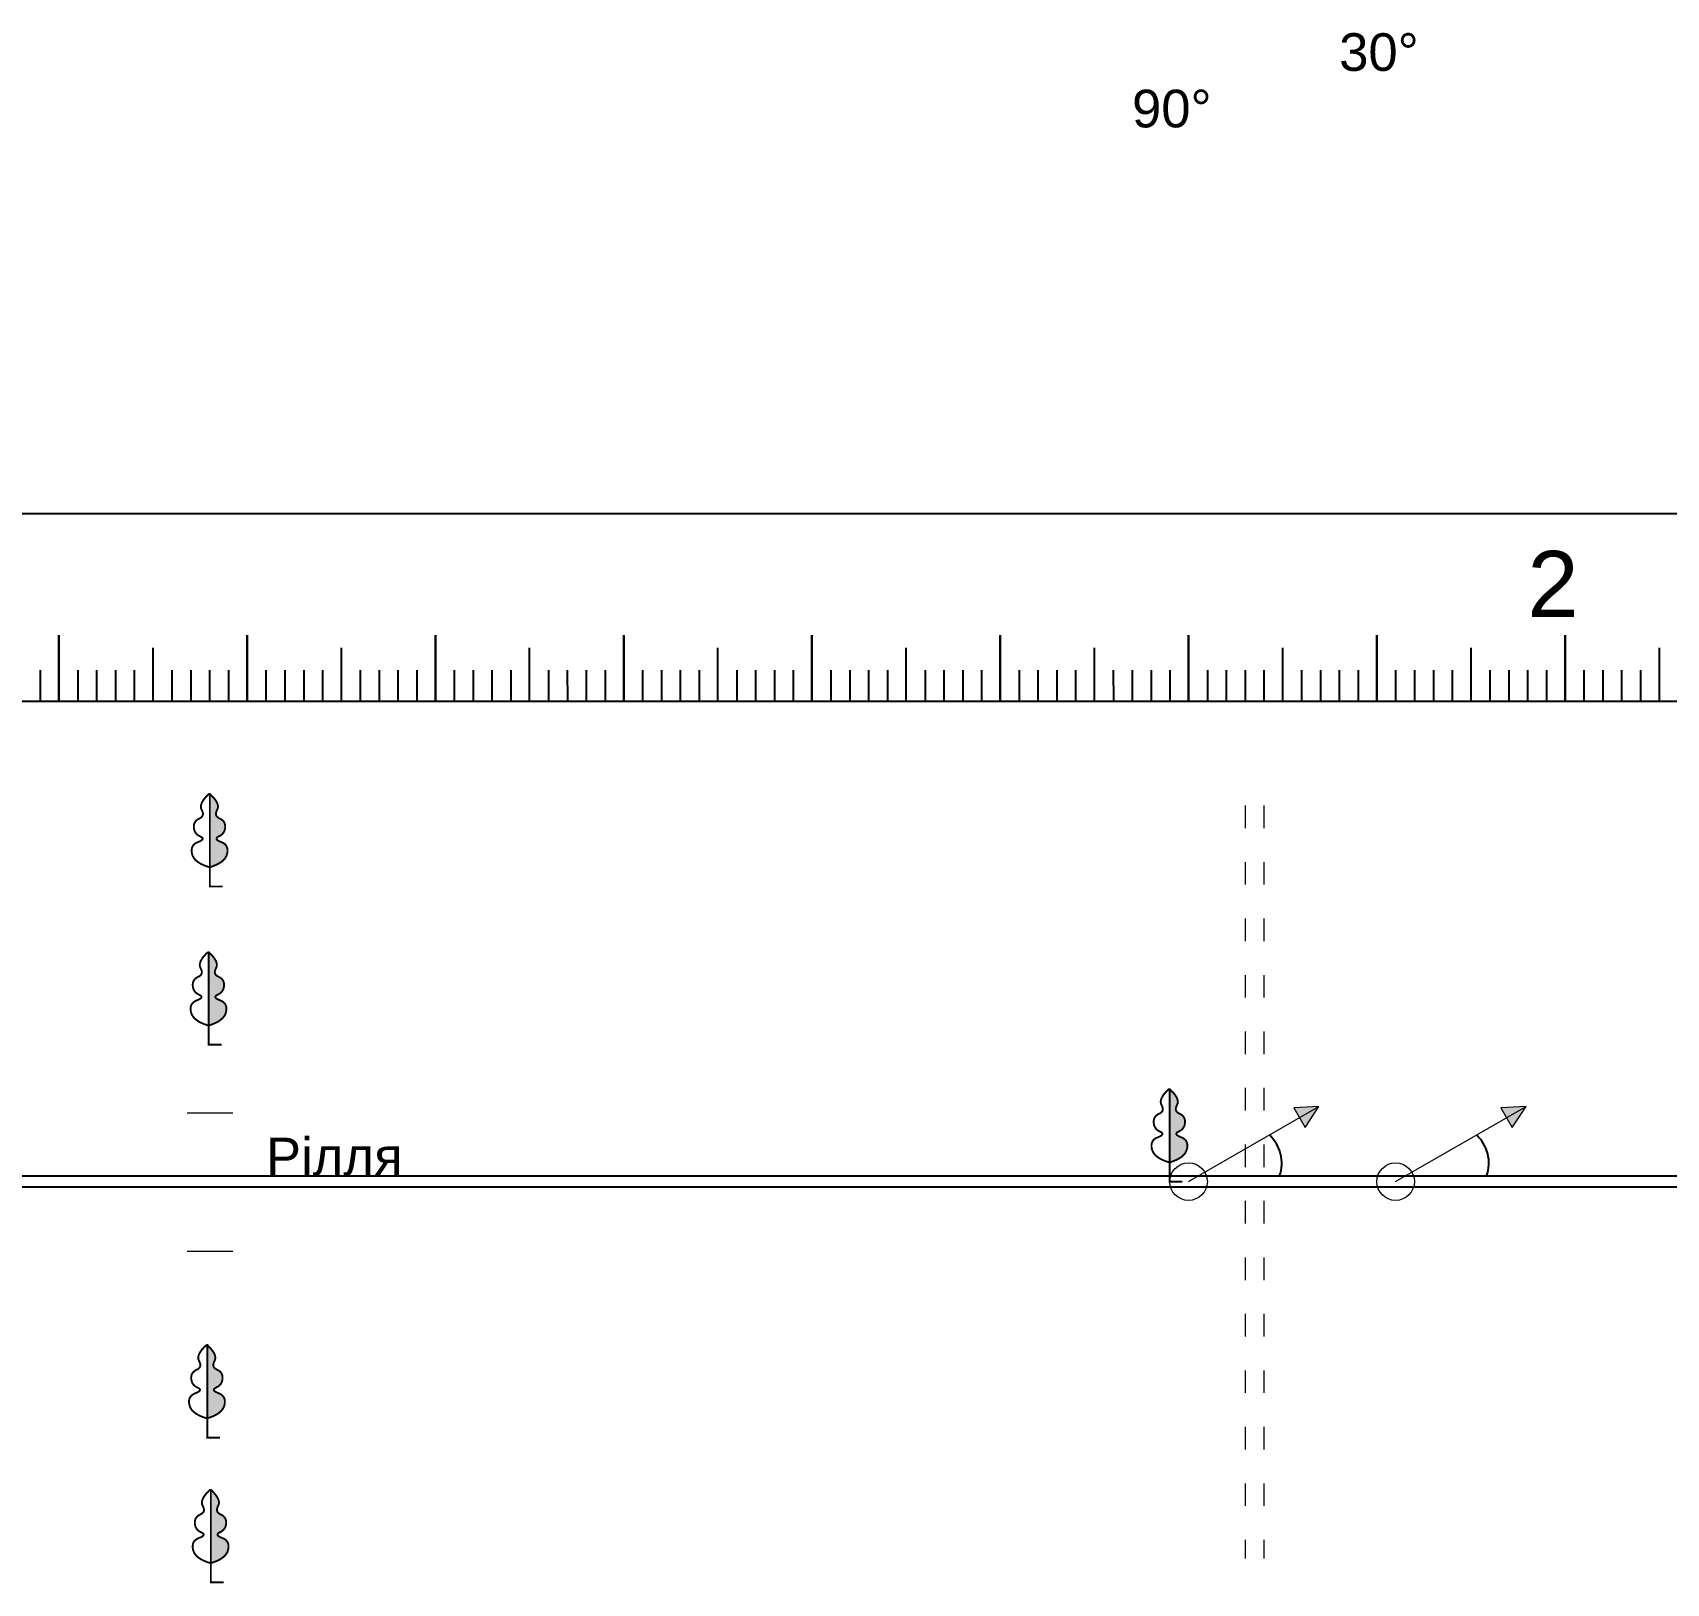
# Model space of a CAD drawing. Header units: millimetres. Extents: x -226 to 1784, y 10 to 1137.
# Drawn here: x 208.6 to 295.4, y 240.7 to 323 of the extents above; entities that cross this region are included whole.
import ezdxf

# ---------------------------------------------------------------- set-up
doc = ezdxf.new("R2010")
doc.units = ezdxf.units.MM
doc.linetypes.add('ACAD_ISO03W100', pattern=[30, 12, -18])
for name, color, linetype in [('ИсследТрД', 6, 'Continuous'), ('Макет', 7, 'Continuous'), ('Перешкоди', 7, 'Continuous')]:
    doc.layers.add(name, color=color, linetype=linetype)
doc.layers.add('Текст', color=7, linetype='Continuous', lineweight=0)
doc.styles.get("Standard").update_dxf_attribs({"font": 'arial.ttf'})

# ---------------------------------------------------------------- blocks, each defined once
blk = doc.blocks.new('Лес_просека')
at = {"layer": 'Перешкоди', "linetype": 'ByBlock', "lineweight": 15}
for points in [[(0.805, 18.662), (0.824, 18.737), (0.834, 18.818), (0.834, 18.898), (0.823, 18.973), (0.802, 19.041), (0.771, 19.103), (0.729, 19.159), (0.677, 19.209), (0.614, 19.252), (0.541, 19.29), (0.47, 19.327), (0.415, 19.37), (0.375, 19.419), (0.351, 19.473), (0.343, 19.534), (0.35, 19.6), (0.372, 19.673), (0.41, 19.751), (0.444, 19.836), (0.454, 19.926), (0.44, 20.024), (0.401, 20.127), (0.34, 20.237), (0.254, 20.353), (0.144, 20.475), (0.021, 20.594), (0.021, 16.704), (0.189, 16.758), (0.363, 16.829), (0.515, 16.907), (0.644, 16.992), (0.751, 17.085), (0.835, 17.185), (0.897, 17.292), (0.936, 17.407), (0.956, 17.521), (0.959, 17.625), (0.944, 17.719), (0.913, 17.803), (0.865, 17.878), (0.8, 17.942), (0.718, 17.997), (0.619, 18.041), (0.523, 18.081), (0.451, 18.119), (0.401, 18.158), (0.375, 18.196), (0.372, 18.233), (0.392, 18.269), (0.435, 18.305), (0.501, 18.341), (0.575, 18.379), (0.639, 18.424), (0.694, 18.474), (0.74, 18.531), (0.777, 18.593)], [(0.747, 10.255), (0.765, 10.33), (0.775, 10.411), (0.775, 10.492), (0.765, 10.566), (0.744, 10.635), (0.712, 10.697), (0.67, 10.753), (0.618, 10.802), (0.555, 10.846), (0.482, 10.883), (0.412, 10.92), (0.356, 10.963), (0.317, 11.012), (0.293, 11.067), (0.284, 11.127), (0.291, 11.194), (0.314, 11.266), (0.352, 11.345), (0.385, 11.429), (0.395, 11.52), (0.381, 11.617), (0.343, 11.72), (0.281, 11.83), (0.195, 11.946), (0.085, 12.069), (-0.038, 12.187), (-0.038, 8.298), (0.13, 8.351), (0.305, 8.422), (0.456, 8.5), (0.586, 8.585), (0.692, 8.678), (0.777, 8.778), (0.839, 8.886), (0.878, 9.001), (0.898, 9.115), (0.9, 9.218), (0.886, 9.312), (0.855, 9.397), (0.807, 9.471), (0.742, 9.535), (0.66, 9.59), (0.561, 9.634), (0.465, 9.674), (0.392, 9.713), (0.343, 9.751), (0.316, 9.789), (0.313, 9.826), (0.333, 9.863), (0.376, 9.899), (0.443, 9.934), (0.516, 9.973), (0.58, 10.017), (0.636, 10.067), (0.682, 10.124), (0.719, 10.187)], [(0.665, -10.614), (0.684, -10.539), (0.694, -10.458), (0.694, -10.377), (0.683, -10.303), (0.662, -10.234), (0.631, -10.172), (0.589, -10.116), (0.537, -10.067), (0.474, -10.023), (0.401, -9.986), (0.33, -9.949), (0.275, -9.906), (0.236, -9.857), (0.212, -9.802), (0.203, -9.742), (0.21, -9.675), (0.232, -9.603), (0.27, -9.524), (0.304, -9.44), (0.314, -9.349), (0.3, -9.252), (0.262, -9.148), (0.2, -9.039), (0.114, -8.923), (0.004, -8.8), (-0.119, -8.681), (-0.119, -12.571), (0.049, -12.517), (0.223, -12.447), (0.375, -12.369), (0.505, -12.284), (0.611, -12.191), (0.696, -12.091), (0.757, -11.983), (0.797, -11.868), (0.816, -11.754), (0.819, -11.65), (0.805, -11.556), (0.774, -11.472), (0.726, -11.398), (0.66, -11.333), (0.578, -11.279), (0.48, -11.234), (0.384, -11.195), (0.311, -11.156), (0.262, -11.118), (0.235, -11.08), (0.232, -11.043), (0.252, -11.006), (0.295, -10.97), (0.362, -10.934), (0.435, -10.896), (0.499, -10.852), (0.554, -10.801), (0.6, -10.745), (0.637, -10.682)], [(0.858, -18.304), (0.877, -18.229), (0.887, -18.148), (0.887, -18.067), (0.876, -17.993), (0.855, -17.924), (0.824, -17.862), (0.782, -17.806), (0.73, -17.757), (0.667, -17.713), (0.594, -17.676), (0.523, -17.639), (0.468, -17.596), (0.429, -17.547), (0.405, -17.492), (0.396, -17.432), (0.403, -17.365), (0.425, -17.293), (0.463, -17.214), (0.497, -17.13), (0.507, -17.039), (0.493, -16.942), (0.455, -16.839), (0.393, -16.729), (0.307, -16.613), (0.197, -16.49), (0.074, -16.372), (0.074, -20.261), (0.242, -20.207), (0.416, -20.137), (0.568, -20.059), (0.697, -19.974), (0.804, -19.881), (0.889, -19.781), (0.95, -19.673), (0.99, -19.558), (1.009, -19.444), (1.012, -19.34), (0.998, -19.246), (0.967, -19.162), (0.918, -19.088), (0.853, -19.024), (0.771, -18.969), (0.672, -18.924), (0.577, -18.885), (0.504, -18.846), (0.455, -18.808), (0.428, -18.77), (0.425, -18.733), (0.445, -18.696), (0.488, -18.66), (0.555, -18.625), (0.628, -18.586), (0.692, -18.542), (0.747, -18.491), (0.793, -18.435), (0.83, -18.372)]]:
    blk.add_hatch(color=3, dxfattribs=at).paths.add_polyline_path(points)
at = {"layer": 'Перешкоди', "color": 3, "linetype": 'ByBlock', "lineweight": 15, "ltscale": 0.25}
for p, q in [((-1.183, 3.662), (1.236, 3.662)), ((-1.183, -3.69), (1.236, -3.69))]:
    blk.add_line(p, q, dxfattribs=at)
at = {"layer": 'Перешкоди', "color": 3, "linetype": 'ByBlock', "lineweight": 15, "const_width": 0.1}
for points in [[(0.027, 16.695), (-0.17, 16.757), (-0.345, 16.826), (-0.498, 16.903), (-0.627, 16.987), (-0.735, 17.079), (-0.82, 17.179), (-0.883, 17.286), (-0.923, 17.4), (-0.943, 17.514), (-0.947, 17.618), (-0.933, 17.712), (-0.902, 17.797), (-0.855, 17.871), (-0.79, 17.936), (-0.709, 17.991), (-0.61, 18.036), (-0.515, 18.077), (-0.442, 18.116), (-0.393, 18.155), (-0.367, 18.193), (-0.364, 18.23), (-0.384, 18.266), (-0.428, 18.302), (-0.494, 18.337), (-0.568, 18.375), (-0.632, 18.419), (-0.688, 18.469), (-0.735, 18.525), (-0.772, 18.587), (-0.8, 18.656), (-0.82, 18.731), (-0.83, 18.811), (-0.831, 18.892), (-0.821, 18.967), (-0.8, 19.035), (-0.769, 19.098), (-0.728, 19.154), (-0.676, 19.204), (-0.613, 19.248), (-0.541, 19.285), (-0.47, 19.323), (-0.415, 19.366), (-0.376, 19.416), (-0.352, 19.47), (-0.344, 19.531), (-0.352, 19.598), (-0.375, 19.67), (-0.413, 19.748), (-0.448, 19.832), (-0.458, 19.923), (-0.445, 20.02), (-0.407, 20.124), (-0.346, 20.234), (-0.261, 20.351), (-0.152, 20.474), (-0.02, 20.604)], [(-0.008, 16.695), (0.189, 16.758), (0.363, 16.829), (0.515, 16.907), (0.644, 16.992), (0.751, 17.085), (0.835, 17.185), (0.897, 17.292), (0.936, 17.407), (0.956, 17.521), (0.959, 17.625), (0.944, 17.719), (0.913, 17.803), (0.865, 17.878), (0.8, 17.942), (0.718, 17.997), (0.619, 18.041), (0.523, 18.081), (0.451, 18.119), (0.401, 18.158), (0.375, 18.196), (0.372, 18.233), (0.392, 18.269), (0.435, 18.305), (0.501, 18.341), (0.575, 18.379), (0.639, 18.424), (0.694, 18.474), (0.74, 18.531), (0.777, 18.593), (0.805, 18.662), (0.824, 18.737), (0.834, 18.818), (0.834, 18.898), (0.823, 18.973), (0.802, 19.041), (0.771, 19.103), (0.729, 19.159), (0.677, 19.209), (0.614, 19.252), (0.541, 19.29), (0.47, 19.327), (0.415, 19.37), (0.375, 19.419), (0.351, 19.473), (0.343, 19.534), (0.35, 19.6), (0.372, 19.673), (0.41, 19.751), (0.444, 19.836), (0.454, 19.926), (0.44, 20.024), (0.401, 20.127), (0.34, 20.237), (0.254, 20.353), (0.144, 20.475), (0.01, 20.604)], [(0.021, 20.645), (0.021, 15.68), (0.698, 15.68)], [(-0.032, 8.288), (-0.229, 8.35), (-0.404, 8.419), (-0.556, 8.496), (-0.686, 8.58), (-0.793, 8.672), (-0.878, 8.772), (-0.941, 8.879), (-0.981, 8.994), (-1.002, 9.107), (-1.005, 9.211), (-0.991, 9.305), (-0.961, 9.39), (-0.913, 9.464), (-0.849, 9.529), (-0.767, 9.584), (-0.669, 9.63), (-0.573, 9.67), (-0.501, 9.709), (-0.451, 9.748), (-0.425, 9.786), (-0.422, 9.823), (-0.443, 9.86), (-0.486, 9.895), (-0.553, 9.93), (-0.626, 9.968), (-0.691, 10.012), (-0.747, 10.062), (-0.793, 10.118), (-0.83, 10.181), (-0.859, 10.249), (-0.878, 10.324), (-0.889, 10.405), (-0.889, 10.485), (-0.879, 10.56), (-0.859, 10.628), (-0.828, 10.691), (-0.786, 10.747), (-0.734, 10.797), (-0.672, 10.841), (-0.599, 10.879), (-0.529, 10.916), (-0.474, 10.96), (-0.435, 11.009), (-0.411, 11.064), (-0.403, 11.124), (-0.41, 11.191), (-0.433, 11.263), (-0.472, 11.341), (-0.506, 11.426), (-0.517, 11.516), (-0.503, 11.613), (-0.466, 11.717), (-0.405, 11.827), (-0.32, 11.944), (-0.211, 12.067), (-0.078, 12.197)], [(-0.066, 8.288), (0.13, 8.351), (0.305, 8.422), (0.456, 8.5), (0.586, 8.585), (0.692, 8.678), (0.777, 8.778), (0.839, 8.886), (0.878, 9.001), (0.898, 9.115), (0.9, 9.218), (0.886, 9.312), (0.855, 9.397), (0.807, 9.471), (0.742, 9.535), (0.66, 9.59), (0.561, 9.634), (0.465, 9.674), (0.392, 9.713), (0.343, 9.751), (0.316, 9.789), (0.313, 9.826), (0.333, 9.863), (0.376, 9.899), (0.443, 9.934), (0.516, 9.973), (0.58, 10.017), (0.636, 10.067), (0.682, 10.124), (0.719, 10.187), (0.747, 10.255), (0.765, 10.33), (0.775, 10.411), (0.775, 10.492), (0.765, 10.566), (0.744, 10.635), (0.712, 10.697), (0.67, 10.753), (0.618, 10.802), (0.555, 10.846), (0.482, 10.883), (0.412, 10.92), (0.356, 10.963), (0.317, 11.012), (0.293, 11.067), (0.284, 11.127), (0.291, 11.194), (0.314, 11.266), (0.352, 11.345), (0.385, 11.429), (0.395, 11.52), (0.381, 11.617), (0.343, 11.72), (0.281, 11.83), (0.195, 11.946), (0.085, 12.069), (-0.048, 12.197)], [(-0.038, 12.238), (-0.038, 7.273), (0.64, 7.273)], [(-0.113, -12.58), (-0.31, -12.519), (-0.485, -12.45), (-0.637, -12.373), (-0.767, -12.288), (-0.875, -12.197), (-0.96, -12.097), (-1.022, -11.99), (-1.062, -11.875), (-1.083, -11.761), (-1.086, -11.657), (-1.073, -11.563), (-1.042, -11.479), (-0.994, -11.404), (-0.93, -11.339), (-0.848, -11.284), (-0.75, -11.239), (-0.654, -11.199), (-0.582, -11.16), (-0.533, -11.121), (-0.507, -11.083), (-0.504, -11.046), (-0.524, -11.009), (-0.567, -10.973), (-0.634, -10.938), (-0.708, -10.901), (-0.772, -10.857), (-0.828, -10.807), (-0.874, -10.75), (-0.912, -10.688), (-0.94, -10.62), (-0.959, -10.545), (-0.97, -10.464), (-0.97, -10.383), (-0.96, -10.309), (-0.94, -10.24), (-0.909, -10.178), (-0.867, -10.122), (-0.816, -10.072), (-0.753, -10.028), (-0.68, -9.99), (-0.61, -9.952), (-0.555, -9.909), (-0.516, -9.86), (-0.492, -9.805), (-0.484, -9.744), (-0.491, -9.678), (-0.514, -9.606), (-0.553, -9.527), (-0.587, -9.443), (-0.598, -9.353), (-0.584, -9.255), (-0.547, -9.152), (-0.486, -9.041), (-0.401, -8.925), (-0.292, -8.801), (-0.159, -8.672)], [(-0.148, -12.58), (0.049, -12.517), (0.223, -12.447), (0.375, -12.369), (0.505, -12.284), (0.611, -12.191), (0.696, -12.091), (0.757, -11.983), (0.797, -11.868), (0.816, -11.754), (0.819, -11.65), (0.805, -11.556), (0.774, -11.472), (0.726, -11.398), (0.66, -11.333), (0.578, -11.279), (0.48, -11.234), (0.384, -11.195), (0.311, -11.156), (0.262, -11.118), (0.235, -11.08), (0.232, -11.043), (0.252, -11.006), (0.295, -10.97), (0.362, -10.934), (0.435, -10.896), (0.499, -10.852), (0.554, -10.801), (0.6, -10.745), (0.637, -10.682), (0.665, -10.614), (0.684, -10.539), (0.694, -10.458), (0.694, -10.377), (0.683, -10.303), (0.662, -10.234), (0.631, -10.172), (0.589, -10.116), (0.537, -10.067), (0.474, -10.023), (0.401, -9.986), (0.33, -9.949), (0.275, -9.906), (0.236, -9.857), (0.212, -9.802), (0.203, -9.742), (0.21, -9.675), (0.232, -9.603), (0.27, -9.524), (0.304, -9.44), (0.314, -9.349), (0.3, -9.252), (0.262, -9.148), (0.2, -9.039), (0.114, -8.923), (0.004, -8.8), (-0.13, -8.671)], [(-0.119, -8.631), (-0.119, -13.596), (0.559, -13.596)], [(0.08, -20.271), (-0.117, -20.209), (-0.292, -20.14), (-0.444, -20.063), (-0.574, -19.979), (-0.682, -19.887), (-0.767, -19.787), (-0.829, -19.68), (-0.869, -19.565), (-0.89, -19.451), (-0.893, -19.348), (-0.88, -19.253), (-0.849, -19.169), (-0.802, -19.094), (-0.737, -19.03), (-0.655, -18.974), (-0.557, -18.929), (-0.461, -18.889), (-0.389, -18.85), (-0.34, -18.811), (-0.314, -18.773), (-0.311, -18.736), (-0.331, -18.699), (-0.374, -18.663), (-0.441, -18.628), (-0.515, -18.591), (-0.579, -18.547), (-0.635, -18.497), (-0.681, -18.44), (-0.719, -18.378), (-0.747, -18.31), (-0.766, -18.235), (-0.777, -18.154), (-0.777, -18.074), (-0.767, -17.999), (-0.747, -17.93), (-0.716, -17.868), (-0.675, -17.812), (-0.623, -17.762), (-0.56, -17.718), (-0.487, -17.68), (-0.417, -17.643), (-0.362, -17.599), (-0.323, -17.55), (-0.299, -17.495), (-0.291, -17.434), (-0.298, -17.368), (-0.321, -17.296), (-0.36, -17.218), (-0.394, -17.133), (-0.405, -17.043), (-0.391, -16.945), (-0.354, -16.842), (-0.293, -16.731), (-0.208, -16.615), (-0.099, -16.492), (0.034, -16.362)], [(0.045, -20.27), (0.242, -20.207), (0.416, -20.137), (0.568, -20.059), (0.697, -19.974), (0.804, -19.881), (0.889, -19.781), (0.95, -19.673), (0.99, -19.558), (1.009, -19.444), (1.012, -19.34), (0.998, -19.246), (0.967, -19.162), (0.918, -19.088), (0.853, -19.024), (0.771, -18.969), (0.672, -18.924), (0.577, -18.885), (0.504, -18.846), (0.455, -18.808), (0.428, -18.77), (0.425, -18.733), (0.445, -18.696), (0.488, -18.66), (0.555, -18.625), (0.628, -18.586), (0.692, -18.542), (0.747, -18.491), (0.793, -18.435), (0.83, -18.372), (0.858, -18.304), (0.877, -18.229), (0.887, -18.148), (0.887, -18.067), (0.876, -17.993), (0.855, -17.924), (0.824, -17.862), (0.782, -17.806), (0.73, -17.757), (0.667, -17.713), (0.594, -17.676), (0.523, -17.639), (0.468, -17.596), (0.429, -17.547), (0.405, -17.492), (0.396, -17.432), (0.403, -17.365), (0.425, -17.293), (0.463, -17.214), (0.497, -17.13), (0.507, -17.039), (0.493, -16.942), (0.455, -16.839), (0.393, -16.729), (0.307, -16.613), (0.197, -16.49), (0.063, -16.361)], [(0.074, -16.321), (0.074, -21.286), (0.752, -21.286)]]:
    blk.add_lwpolyline(points, dxfattribs=at)
blk = doc.blocks.new('Сх_поля')
at = {"layer": 'Перешкоди', "lineweight": -2, "insert": (0, 2.333), "char_height": 2, "width": 6.94213, "attachment_point": 1}
blk.add_mtext('Рiлля', dxfattribs=at)
blk = doc.blocks.new('Дерево_на_трубе')
at = {"layer": 'Перешкоди', "linetype": 'ByBlock', "lineweight": 15}
blk.add_hatch(color=3, dxfattribs=at).paths.add_polyline_path([(0.784, 2.982), (0.803, 3.057), (0.813, 3.138), (0.813, 3.219), (0.802, 3.293), (0.781, 3.362), (0.75, 3.424), (0.708, 3.48), (0.656, 3.529), (0.593, 3.573), (0.52, 3.61), (0.449, 3.647), (0.394, 3.69), (0.355, 3.739), (0.331, 3.794), (0.322, 3.854), (0.329, 3.921), (0.351, 3.993), (0.389, 4.072), (0.423, 4.156), (0.433, 4.247), (0.419, 4.344), (0.381, 4.447), (0.319, 4.557), (0.233, 4.673), (0.123, 4.796), (0, 4.914), (0, 1.025), (0.168, 1.079), (0.342, 1.149), (0.494, 1.227), (0.623, 1.312), (0.73, 1.405), (0.815, 1.505), (0.876, 1.613), (0.916, 1.728), (0.935, 1.842), (0.938, 1.946), (0.924, 2.04), (0.893, 2.124), (0.845, 2.198), (0.779, 2.262), (0.697, 2.317), (0.599, 2.362), (0.503, 2.401), (0.43, 2.44), (0.381, 2.478), (0.354, 2.516), (0.351, 2.553), (0.371, 2.59), (0.414, 2.626), (0.481, 2.661), (0.554, 2.7), (0.618, 2.744), (0.673, 2.795), (0.719, 2.851), (0.756, 2.914)])
at = {"layer": 'Перешкоди', "color": 3, "linetype": 'ByBlock', "lineweight": 15, "const_width": 0.1}
for points in [[(0.006, 1.015), (-0.191, 1.077), (-0.366, 1.146), (-0.518, 1.223), (-0.648, 1.307), (-0.756, 1.399), (-0.841, 1.499), (-0.903, 1.606), (-0.943, 1.721), (-0.964, 1.835), (-0.967, 1.938), (-0.954, 2.033), (-0.923, 2.117), (-0.875, 2.192), (-0.811, 2.256), (-0.729, 2.312), (-0.631, 2.357), (-0.535, 2.397), (-0.463, 2.436), (-0.414, 2.475), (-0.388, 2.513), (-0.385, 2.55), (-0.405, 2.587), (-0.448, 2.623), (-0.515, 2.658), (-0.589, 2.695), (-0.653, 2.739), (-0.709, 2.789), (-0.755, 2.845), (-0.793, 2.908), (-0.821, 2.976), (-0.84, 3.051), (-0.851, 3.132), (-0.851, 3.212), (-0.841, 3.287), (-0.821, 3.356), (-0.79, 3.418), (-0.748, 3.474), (-0.697, 3.524), (-0.634, 3.568), (-0.561, 3.606), (-0.491, 3.643), (-0.436, 3.687), (-0.397, 3.736), (-0.373, 3.791), (-0.365, 3.852), (-0.372, 3.918), (-0.395, 3.99), (-0.434, 4.068), (-0.468, 4.153), (-0.479, 4.243), (-0.465, 4.341), (-0.428, 4.444), (-0.367, 4.555), (-0.282, 4.671), (-0.173, 4.794), (-0.04, 4.924)], [(-0.029, 1.016), (0.168, 1.079), (0.342, 1.149), (0.494, 1.227), (0.623, 1.312), (0.73, 1.405), (0.815, 1.505), (0.876, 1.613), (0.916, 1.728), (0.935, 1.842), (0.938, 1.946), (0.924, 2.04), (0.893, 2.124), (0.845, 2.198), (0.779, 2.262), (0.697, 2.317), (0.599, 2.362), (0.503, 2.401), (0.43, 2.44), (0.381, 2.478), (0.354, 2.516), (0.351, 2.553), (0.371, 2.59), (0.414, 2.626), (0.481, 2.661), (0.554, 2.7), (0.618, 2.744), (0.673, 2.795), (0.719, 2.851), (0.756, 2.914), (0.784, 2.982), (0.803, 3.057), (0.813, 3.138), (0.813, 3.219), (0.802, 3.293), (0.781, 3.362), (0.75, 3.424), (0.708, 3.48), (0.656, 3.529), (0.593, 3.573), (0.52, 3.61), (0.449, 3.647), (0.394, 3.69), (0.355, 3.739), (0.331, 3.794), (0.322, 3.854), (0.329, 3.921), (0.351, 3.993), (0.389, 4.072), (0.423, 4.156), (0.433, 4.247), (0.419, 4.344), (0.381, 4.447), (0.319, 4.557), (0.233, 4.673), (0.123, 4.796), (-0.011, 4.925)], [(0, 4.965), (0, 0), (0.678, 0)]]:
    blk.add_lwpolyline(points, dxfattribs=at)
blk = doc.blocks.new('Поворот_лево')
at = {"layer": 'Перешкоди', "linetype": 'ByBlock', "lineweight": 15}
blk.add_hatch(color=7, dxfattribs=at).paths.add_polyline_path([(6.928, 4), (5.589, 3.92), (6.189, 2.88)])
at = {"layer": 'Defpoints'}
blk.add_arc((2.932, 0.985), 2.019, 340.16657, 47.68286, dxfattribs=at)
at = {"layer": 'Перешкоди', "color": 7, "linetype": 'ByBlock', "lineweight": 15}
for p, q in [((0, 0), (6.928, 4)), ((6.928, 4), (5.589, 3.92)), ((5.589, 3.92), (6.189, 2.88)), ((6.189, 2.88), (6.928, 4))]:
    blk.add_line(p, q, dxfattribs=at)
blk.add_circle((0, 0), 1, dxfattribs=at)
blk = doc.blocks.new('КМ')
at = {"layer": 'Defpoints'}
blk.add_point((0, 0), dxfattribs=at)
blk = doc.blocks.new('Дорога_полевая')
at = {"layer": 'Перешкоди', "color": 7, "linetype": 'ACAD_ISO03W100', "lineweight": 15, "ltscale": 0.1}
for p, q in [((-1, 19.975), (-1, -20.025)), ((0, 19.975), (0, -20.025))]:
    blk.add_line(p, q, dxfattribs=at)

msp = doc.modelspace()

# ---------------------------------------------------------------- linework, layer by layer
at = {"layer": 'ИсследТрД'}
msp.add_lwpolyline([(90, 261.7), (90, 262.3), (378.1, 262.3), (378.1, 261.7), (90, 261.7)], dxfattribs=at)
at = {"layer": 'Макет', "lineweight": -2}
for p, q in [((20, 297.481), (405, 297.481)), ((210, 291.021), (210, 287.517)), ((210, 287.516), (210, 291.021)), ((210, 291.021), (210, 287.517)), ((210, 291.021), (210, 287.517)), ((210, 287.516), (210, 291.021)), ((220, 291.021), (220, 287.517)), ((220, 287.516), (220, 291.021)), ((220, 291.021), (220, 287.517)), ((220, 291.021), (220, 287.517)), ((220, 287.516), (220, 291.021)), ((230, 291.021), (230, 287.517)), ((230, 287.516), (230, 291.021)), ((230, 291.021), (230, 287.517)), ((230, 291.021), (230, 287.517)), ((230, 287.516), (230, 291.021)), ((240, 291.021), (240, 287.517)), ((240, 287.516), (240, 291.021)), ((240, 291.021), (240, 287.517)), ((240, 291.021), (240, 287.517)), ((240, 287.516), (240, 291.021)), ((250, 291.021), (250, 287.517)), ((250, 287.516), (250, 291.021)), ((250, 291.021), (250, 287.517)), ((250, 291.021), (250, 287.517)), ((250, 287.516), (250, 291.021)), ((260, 291.021), (260, 287.517)), ((260, 287.516), (260, 291.021)), ((260, 291.021), (260, 287.517)), ((260, 291.021), (260, 287.517)), ((260, 287.516), (260, 291.021)), ((270, 291.021), (270, 287.517)), ((270, 287.516), (270, 291.021)), ((270, 291.021), (270, 287.517)), ((270, 291.021), (270, 287.517)), ((270, 287.516), (270, 291.021)), ((280, 291.021), (280, 287.517)), ((280, 287.516), (280, 291.021)), ((280, 291.021), (280, 287.517)), ((280, 291.021), (280, 287.517)), ((280, 287.516), (280, 291.021)), ((290, 291.021), (290, 287.517)), ((290, 287.516), (290, 291.021)), ((290, 291.021), (290, 287.517)), ((290, 291.021), (290, 287.517)), ((290, 287.516), (290, 291.021)), ((215.005, 287.516), (215.005, 290.353)), ((225.005, 287.516), (225.005, 290.353)), ((235.005, 287.516), (235.005, 290.353)), ((245.005, 287.516), (245.005, 290.353)), ((255.005, 287.516), (255.005, 290.353)), ((265.005, 287.516), (265.005, 290.353)), ((275.005, 287.516), (275.005, 290.353)), ((285.005, 287.516), (285.005, 290.353)), ((295.005, 287.516), (295.005, 290.353)), ((209.008, 289.167), (209.008, 287.516)), ((210, 289.188), (210, 287.537)), ((211.001, 289.167), (211.001, 287.516)), ((212.002, 289.167), (212.002, 287.516)), ((213.003, 289.167), (213.003, 287.516)), ((214.004, 289.167), (214.004, 287.516)), ((216.005, 289.167), (216.006, 287.516)), ((217.006, 289.167), (217.007, 287.516)), ((218.007, 289.167), (218.007, 287.516)), ((219.008, 289.167), (219.008, 287.516)), ((220, 289.188), (220, 287.537)), ((221.001, 289.167), (221.001, 287.516)), ((222.002, 289.167), (222.002, 287.516)), ((223.003, 289.167), (223.003, 287.516)), ((224.004, 289.167), (224.004, 287.516)), ((226.005, 289.167), (226.006, 287.516)), ((227.006, 289.167), (227.007, 287.516)), ((228.007, 289.167), (228.007, 287.516)), ((229.008, 289.167), (229.008, 287.516)), ((230, 289.188), (230, 287.537)), ((231.001, 289.167), (231.001, 287.516)), ((232.002, 289.167), (232.002, 287.516)), ((233.003, 289.167), (233.003, 287.516)), ((234.004, 289.167), (234.004, 287.516)), ((236.005, 289.167), (236.006, 287.516)), ((237.006, 289.167), (237.007, 287.516)), ((238.007, 289.167), (238.007, 287.516)), ((239.008, 289.167), (239.008, 287.516)), ((240, 289.188), (240, 287.537)), ((241.001, 289.167), (241.001, 287.516)), ((242.002, 289.167), (242.002, 287.516)), ((243.003, 289.167), (243.003, 287.516)), ((244.004, 289.167), (244.004, 287.516)), ((246.005, 289.167), (246.006, 287.516)), ((247.006, 289.167), (247.007, 287.516)), ((248.007, 289.167), (248.007, 287.516)), ((249.008, 289.167), (249.008, 287.516)), ((250, 289.188), (250, 287.537)), ((251.001, 289.167), (251.001, 287.516)), ((252.002, 289.167), (252.002, 287.516)), ((253.003, 289.167), (253.003, 287.516)), ((254.004, 289.167), (254.004, 287.516)), ((256.005, 289.167), (256.006, 287.516)), ((257.006, 289.167), (257.007, 287.516)), ((258.007, 289.167), (258.007, 287.516)), ((259.008, 289.167), (259.008, 287.516)), ((260, 289.188), (260, 287.537)), ((261.001, 289.167), (261.001, 287.516)), ((262.002, 289.167), (262.002, 287.516)), ((263.003, 289.167), (263.003, 287.516)), ((264.004, 289.167), (264.004, 287.516)), ((266.005, 289.167), (266.006, 287.516)), ((267.006, 289.167), (267.007, 287.516)), ((268.007, 289.167), (268.007, 287.516)), ((269.008, 289.167), (269.008, 287.516)), ((270, 289.188), (270, 287.537)), ((271.001, 289.167), (271.001, 287.516)), ((272.002, 289.167), (272.002, 287.516)), ((273.003, 289.167), (273.003, 287.516)), ((274.004, 289.167), (274.004, 287.516)), ((276.005, 289.167), (276.006, 287.516)), ((277.006, 289.167), (277.007, 287.516)), ((278.007, 289.167), (278.007, 287.516)), ((279.008, 289.167), (279.008, 287.516)), ((280, 289.188), (280, 287.537)), ((281.001, 289.167), (281.001, 287.516)), ((282.002, 289.167), (282.002, 287.516)), ((283.003, 289.167), (283.003, 287.516)), ((284.004, 289.167), (284.004, 287.516)), ((286.005, 289.167), (286.006, 287.516)), ((287.006, 289.167), (287.007, 287.516)), ((288.007, 289.167), (288.007, 287.516)), ((289.008, 289.167), (289.008, 287.516)), ((290, 289.188), (290, 287.537)), ((291.001, 289.167), (291.001, 287.516)), ((292.002, 289.167), (292.002, 287.516)), ((293.003, 289.167), (293.003, 287.516)), ((294.004, 289.167), (294.004, 287.516))]:
    msp.add_line(p, q, dxfattribs=at)
at = {"layer": 'Макет'}
msp.add_line((390, 287.517), (20, 287.481), dxfattribs=at)

# ---------------------------------------------------------------- block references
at = {"layer": 'Перешкоди'}
for name, p in [('Лес_просека', (218, 262)), ('Дорога_полевая', (274, 262)), ('Дерево_на_трубе', (269, 262)), ('Поворот_лево', (270, 262)), ('Поворот_лево', (281, 262)), ('Сх_поля', (221, 262)), ('КМ', (270.1, 262)), ('КМ', (274.1, 262)), ('КМ', (281.1, 262))]:
    msp.add_blockref(name, p, dxfattribs=at)

# ---------------------------------------------------------------- texts
at = {"layer": 'Текст'}
for s, height, p in [('30°', 2, (278, 321)), ('90°', 2, (267, 318)), ('2', 3.5, (288, 292))]:
    msp.add_text(s, height=height, dxfattribs=at).set_placement(p)

doc.saveas('drawing.dxf')
